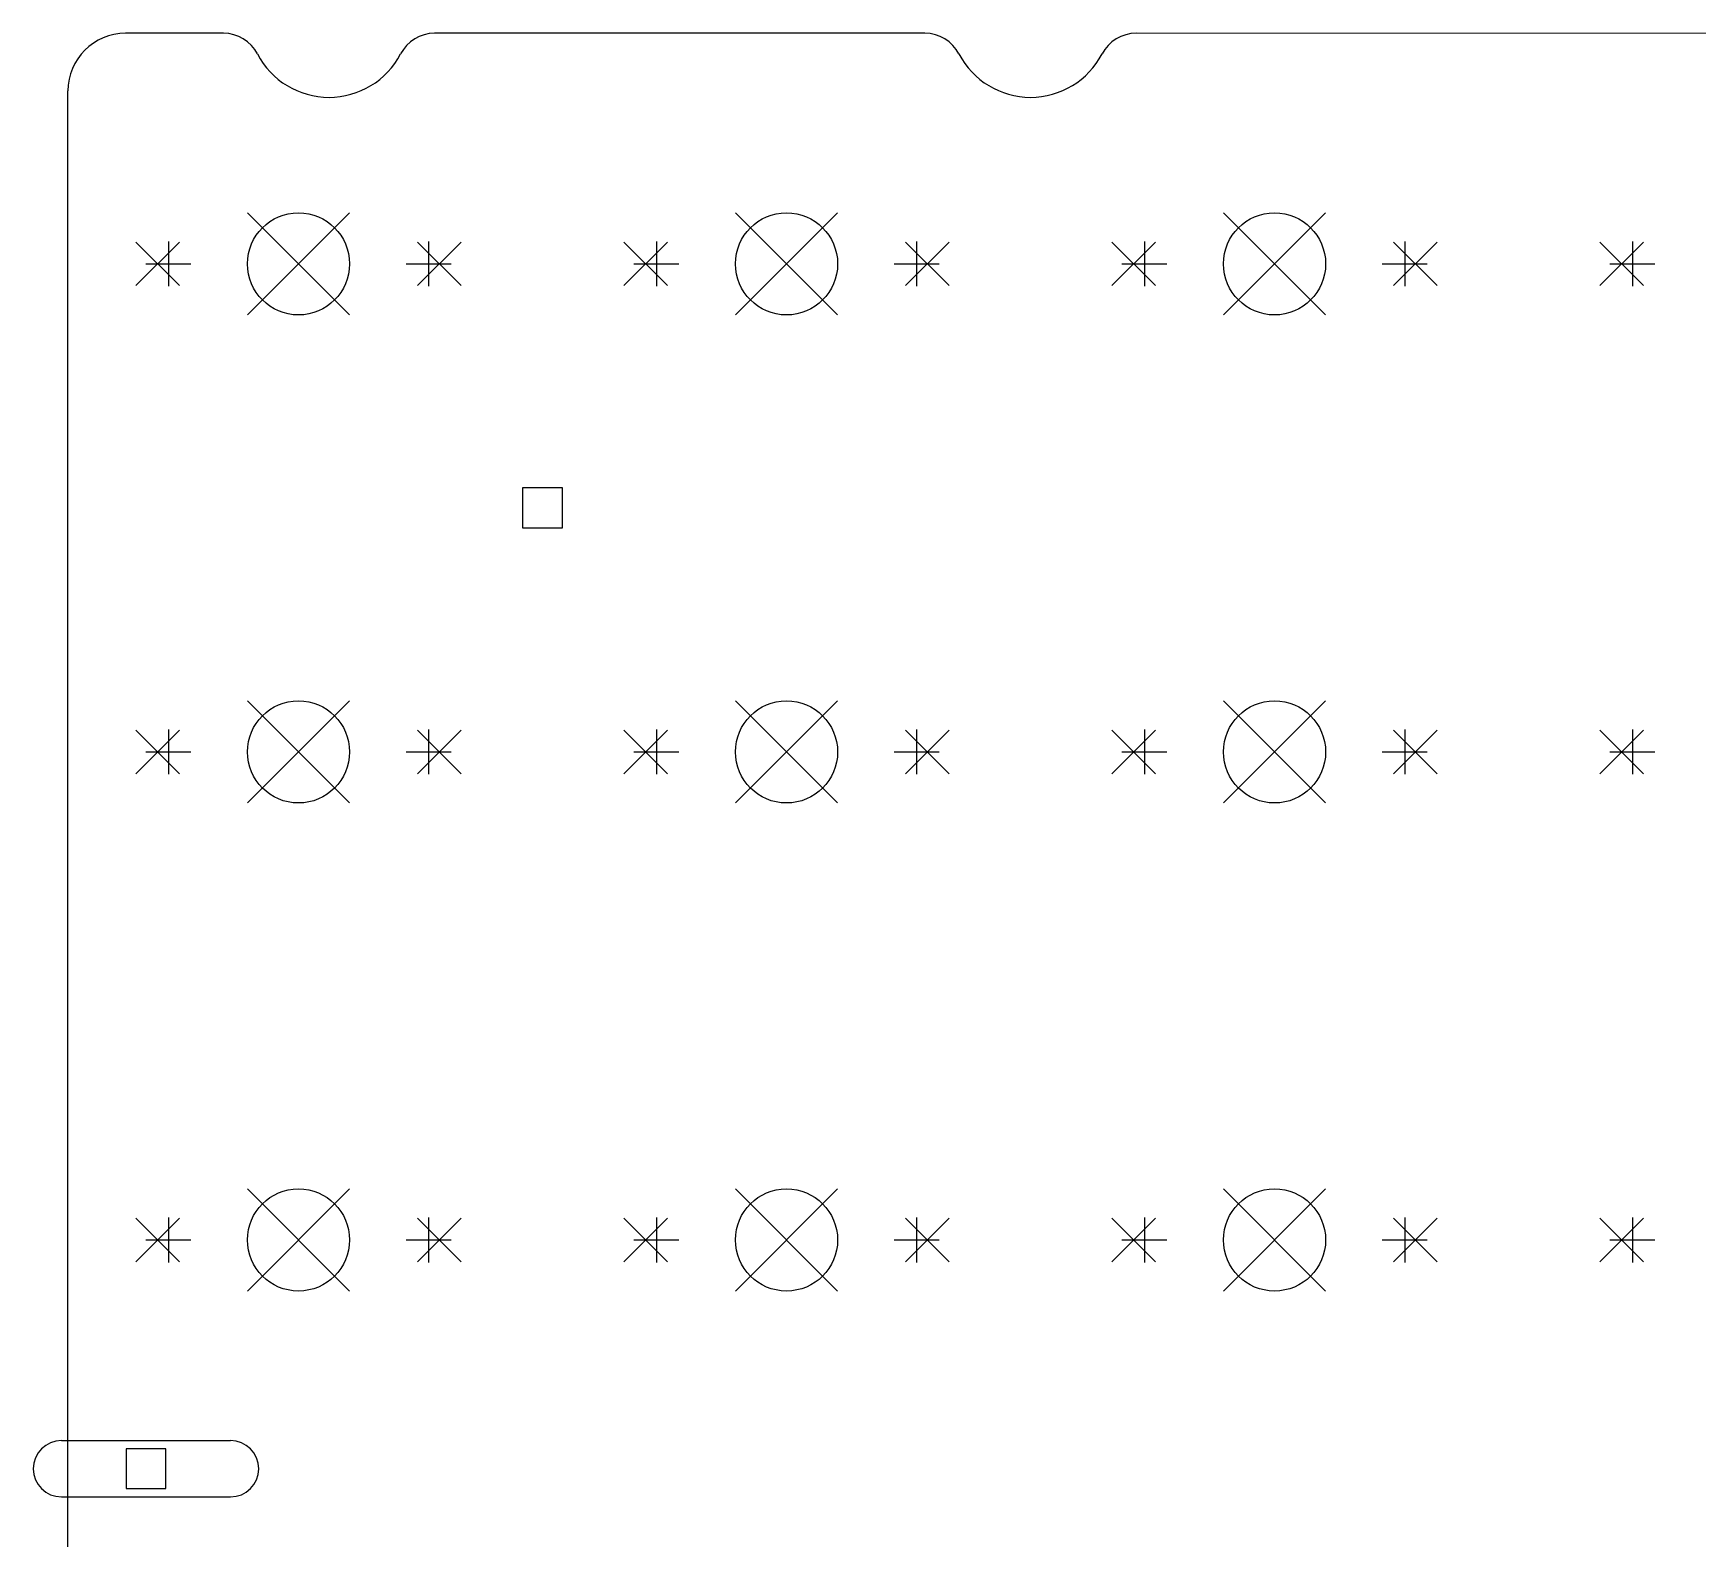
# Model space of a CAD drawing. Extents: x 8 to 296, y -173 to -55.
# Drawn here: x 8.7 to 73.7, y -114.1 to -55.3 of the extents above; entities that cross this region are included whole.
import ezdxf

# ---------------------------------------------------------------- set-up
doc = ezdxf.new("R2010")
doc.units = 0
doc.layers.add('BLACK', color=7, linetype='CONTINUOUS')

msp = doc.modelspace()

# ---------------------------------------------------------------- linework, layer by layer
at = {"layer": 'BLACK', "linetype": 'CONTINUOUS'}
for p, q in [((16.1175, -55.2937), (12.3, -55.2937)), ((43.5019, -55.2937), (24.3637, -55.2937)), ((104.8, -55.3), (51.7481, -55.2937)), ((10.05, -147.244), (10.05, -57.5437)), ((17.0561, -62.2998), (21.0439, -66.2876)), ((21.0439, -62.2998), (17.0561, -66.2876)), ((17.0561, -62.2998), (21.0439, -66.2876)), ((21.0439, -62.2998), (17.0561, -66.2876)), ((36.1061, -62.2999), (40.0939, -66.2877)), ((40.0939, -62.2999), (36.1061, -66.2877)), ((36.1061, -62.2999), (40.0939, -66.2877)), ((40.0939, -62.2999), (36.1061, -66.2877)), ((55.1561, -62.2999), (59.1439, -66.2877)), ((59.1439, -62.2999), (55.1561, -66.2877)), ((55.1561, -62.2999), (59.1439, -66.2877)), ((59.1439, -62.2999), (55.1561, -66.2877)), ((12.7, -63.4437), (14.4, -65.1437)), ((14.4, -63.4437), (12.7, -65.1437)), ((12.7, -63.4437), (14.4, -65.1437)), ((14.4, -63.4437), (12.7, -65.1437)), ((13.97, -63.4187), (13.97, -65.1688)), ((13.97, -63.4187), (13.97, -65.1688)), ((23.7, -63.4437), (25.4, -65.1437)), ((25.4, -63.4437), (23.7, -65.1437)), ((23.7, -63.4437), (25.4, -65.1437)), ((25.4, -63.4437), (23.7, -65.1437)), ((24.13, -63.4187), (24.13, -65.1688)), ((24.13, -63.4187), (24.13, -65.1688)), ((31.75, -63.4438), (33.45, -65.1438)), ((33.45, -63.4438), (31.75, -65.1438)), ((31.75, -63.4438), (33.45, -65.1438)), ((33.45, -63.4438), (31.75, -65.1438)), ((33.02, -63.4188), (33.02, -65.1688)), ((33.02, -63.4188), (33.02, -65.1688)), ((42.75, -63.4438), (44.45, -65.1438)), ((44.45, -63.4438), (42.75, -65.1438)), ((42.75, -63.4438), (44.45, -65.1438)), ((44.45, -63.4438), (42.75, -65.1438)), ((43.18, -63.4188), (43.18, -65.1688)), ((43.18, -63.4188), (43.18, -65.1688)), ((50.8, -63.4438), (52.5, -65.1438)), ((52.5, -63.4438), (50.8, -65.1438)), ((50.8, -63.4438), (52.5, -65.1438)), ((52.5, -63.4438), (50.8, -65.1438)), ((52.07, -63.4188), (52.07, -65.1688)), ((52.07, -63.4188), (52.07, -65.1688)), ((61.8, -63.4438), (63.5, -65.1438)), ((63.5, -63.4438), (61.8, -65.1438)), ((61.8, -63.4438), (63.5, -65.1438)), ((63.5, -63.4438), (61.8, -65.1438)), ((62.23, -63.4188), (62.23, -65.1688)), ((62.23, -63.4188), (62.23, -65.1688)), ((69.8501, -63.4438), (71.5501, -65.1438)), ((71.5501, -63.4438), (69.8501, -65.1438)), ((69.8501, -63.4438), (71.5501, -65.1438)), ((71.5501, -63.4438), (69.8501, -65.1438)), ((71.1201, -63.4188), (71.1201, -65.1688)), ((71.1201, -63.4188), (71.1201, -65.1688)), ((13.095, -64.2938), (14.845, -64.2938)), ((13.095, -64.2938), (14.845, -64.2938)), ((23.255, -64.2938), (25.005, -64.2938)), ((23.255, -64.2938), (25.005, -64.2938)), ((32.145, -64.2938), (33.895, -64.2938)), ((32.145, -64.2938), (33.895, -64.2938)), ((42.305, -64.2938), (44.055, -64.2938)), ((42.305, -64.2938), (44.055, -64.2938)), ((51.195, -64.2938), (52.945, -64.2938)), ((51.195, -64.2938), (52.945, -64.2938)), ((61.355, -64.2938), (63.105, -64.2938)), ((61.355, -64.2938), (63.105, -64.2938)), ((70.2451, -64.2938), (71.9951, -64.2938)), ((70.2451, -64.2938), (71.9951, -64.2938)), ((29.3528, -73.041), (27.7972, -73.041)), ((27.7972, -73.041), (27.7972, -74.5966)), ((29.3528, -74.5966), (29.3528, -73.041)), ((27.7972, -74.5966), (29.3528, -74.5966)), ((17.0561, -81.3499), (21.0439, -85.3377)), ((21.0439, -81.3499), (17.0561, -85.3377)), ((17.0561, -81.3499), (21.0439, -85.3377)), ((21.0439, -81.3499), (17.0561, -85.3377)), ((36.1061, -81.3499), (40.0939, -85.3377)), ((40.0939, -81.3499), (36.1061, -85.3377)), ((36.1061, -81.3499), (40.0939, -85.3377)), ((40.0939, -81.3499), (36.1061, -85.3377)), ((55.1561, -81.3499), (59.1439, -85.3377)), ((59.1439, -81.3499), (55.1561, -85.3377)), ((55.1561, -81.3499), (59.1439, -85.3377)), ((59.1439, -81.3499), (55.1561, -85.3377)), ((12.7, -82.4938), (14.4, -84.1938)), ((14.4, -82.4938), (12.7, -84.1938)), ((12.7, -82.4938), (14.4, -84.1938)), ((14.4, -82.4938), (12.7, -84.1938)), ((13.97, -82.4688), (13.97, -84.2188)), ((13.97, -82.4688), (13.97, -84.2188)), ((23.7, -82.4938), (25.4, -84.1938)), ((25.4, -82.4938), (23.7, -84.1938)), ((23.7, -82.4938), (25.4, -84.1938)), ((25.4, -82.4938), (23.7, -84.1938)), ((24.13, -82.4688), (24.13, -84.2188)), ((24.13, -82.4688), (24.13, -84.2188)), ((31.75, -82.4938), (33.45, -84.1938)), ((33.45, -82.4938), (31.75, -84.1938)), ((31.75, -82.4938), (33.45, -84.1938)), ((33.45, -82.4938), (31.75, -84.1938)), ((33.02, -82.4688), (33.02, -84.2188)), ((33.02, -82.4688), (33.02, -84.2188)), ((42.75, -82.4938), (44.45, -84.1938)), ((44.45, -82.4938), (42.75, -84.1938)), ((42.75, -82.4938), (44.45, -84.1938)), ((44.45, -82.4938), (42.75, -84.1938)), ((43.18, -82.4688), (43.18, -84.2188)), ((43.18, -82.4688), (43.18, -84.2188)), ((50.8, -82.4938), (52.5, -84.1938)), ((52.5, -82.4938), (50.8, -84.1938)), ((50.8, -82.4938), (52.5, -84.1938)), ((52.5, -82.4938), (50.8, -84.1938)), ((52.07, -82.4688), (52.07, -84.2188)), ((52.07, -82.4688), (52.07, -84.2188)), ((61.8, -82.4938), (63.5, -84.1938)), ((63.5, -82.4938), (61.8, -84.1938)), ((61.8, -82.4938), (63.5, -84.1938)), ((63.5, -82.4938), (61.8, -84.1938)), ((62.23, -82.4688), (62.23, -84.2188)), ((62.23, -82.4688), (62.23, -84.2188)), ((69.8501, -82.4938), (71.5501, -84.1938)), ((71.5501, -82.4938), (69.8501, -84.1938)), ((69.8501, -82.4938), (71.5501, -84.1938)), ((71.5501, -82.4938), (69.8501, -84.1938)), ((71.1201, -82.4688), (71.1201, -84.2188)), ((71.1201, -82.4688), (71.1201, -84.2188)), ((13.095, -83.3438), (14.845, -83.3438)), ((13.095, -83.3438), (14.845, -83.3438)), ((23.255, -83.3438), (25.005, -83.3438)), ((23.255, -83.3438), (25.005, -83.3438)), ((32.145, -83.3438), (33.895, -83.3438)), ((32.145, -83.3438), (33.895, -83.3438)), ((42.305, -83.3438), (44.055, -83.3438)), ((42.305, -83.3438), (44.055, -83.3438)), ((51.195, -83.3438), (52.945, -83.3438)), ((51.195, -83.3438), (52.945, -83.3438)), ((61.355, -83.3438), (63.105, -83.3438)), ((61.355, -83.3438), (63.105, -83.3438)), ((70.2451, -83.3438), (71.9951, -83.3438)), ((70.2451, -83.3438), (71.9951, -83.3438)), ((17.0561, -100.4), (21.0439, -104.388)), ((21.0439, -100.4), (17.0561, -104.388)), ((17.0561, -100.4), (21.0439, -104.388)), ((21.0439, -100.4), (17.0561, -104.388)), ((36.1061, -100.4), (40.0939, -104.388)), ((40.0939, -100.4), (36.1061, -104.388)), ((36.1061, -100.4), (40.0939, -104.388)), ((40.0939, -100.4), (36.1061, -104.388)), ((55.1561, -100.4), (59.1439, -104.388)), ((59.1439, -100.4), (55.1561, -104.388)), ((55.1561, -100.4), (59.1439, -104.388)), ((59.1439, -100.4), (55.1561, -104.388)), ((12.7, -101.544), (14.4, -103.244)), ((14.4, -101.544), (12.7, -103.244)), ((12.7, -101.544), (14.4, -103.244)), ((14.4, -101.544), (12.7, -103.244)), ((13.97, -101.519), (13.97, -103.269)), ((13.97, -101.519), (13.97, -103.269)), ((23.7, -101.544), (25.4, -103.244)), ((25.4, -101.544), (23.7, -103.244)), ((23.7, -101.544), (25.4, -103.244)), ((25.4, -101.544), (23.7, -103.244)), ((24.13, -101.519), (24.13, -103.269)), ((24.13, -101.519), (24.13, -103.269)), ((31.75, -101.544), (33.45, -103.244)), ((33.45, -101.544), (31.75, -103.244)), ((31.75, -101.544), (33.45, -103.244)), ((33.45, -101.544), (31.75, -103.244)), ((33.02, -101.519), (33.02, -103.269)), ((33.02, -101.519), (33.02, -103.269)), ((42.75, -101.544), (44.45, -103.244)), ((44.45, -101.544), (42.75, -103.244)), ((42.75, -101.544), (44.45, -103.244)), ((44.45, -101.544), (42.75, -103.244)), ((43.18, -101.519), (43.18, -103.269)), ((43.18, -101.519), (43.18, -103.269)), ((50.8, -101.544), (52.5, -103.244)), ((52.5, -101.544), (50.8, -103.244)), ((50.8, -101.544), (52.5, -103.244)), ((52.5, -101.544), (50.8, -103.244)), ((52.07, -101.519), (52.07, -103.269)), ((52.07, -101.519), (52.07, -103.269)), ((61.8, -101.544), (63.5, -103.244)), ((63.5, -101.544), (61.8, -103.244)), ((61.8, -101.544), (63.5, -103.244)), ((63.5, -101.544), (61.8, -103.244)), ((62.23, -101.519), (62.23, -103.269)), ((62.23, -101.519), (62.23, -103.269)), ((69.8501, -101.544), (71.5501, -103.244)), ((71.5501, -101.544), (69.8501, -103.244)), ((69.8501, -101.544), (71.5501, -103.244)), ((71.5501, -101.544), (69.8501, -103.244)), ((71.1201, -101.519), (71.1201, -103.269)), ((71.1201, -101.519), (71.1201, -103.269)), ((13.095, -102.394), (14.845, -102.394)), ((13.095, -102.394), (14.845, -102.394)), ((23.255, -102.394), (25.005, -102.394)), ((23.255, -102.394), (25.005, -102.394)), ((32.145, -102.394), (33.895, -102.394)), ((32.145, -102.394), (33.895, -102.394)), ((42.305, -102.394), (44.055, -102.394)), ((42.305, -102.394), (44.055, -102.394)), ((51.195, -102.394), (52.945, -102.394)), ((51.195, -102.394), (52.945, -102.394)), ((61.355, -102.394), (63.105, -102.394)), ((61.355, -102.394), (63.105, -102.394)), ((70.2451, -102.394), (71.9951, -102.394)), ((70.2451, -102.394), (71.9951, -102.394)), ((9.7969, -110.224), (16.3969, -110.224)), ((13.8747, -110.546), (12.3191, -110.546)), ((12.3191, -110.546), (12.3191, -112.101)), ((13.8747, -112.101), (13.8747, -110.546)), ((12.3191, -112.101), (13.8747, -112.101)), ((9.7969, -112.424), (16.3969, -112.424))]:
    msp.add_line(p, q, dxfattribs=at)
at = {"layer": 'BLACK'}
for centre in [(19.05, -64.2938), (19.05, -64.2938), (38.1, -64.2938), (38.1, -64.2938), (57.15, -64.2938), (57.15, -64.2938), (19.05, -83.3438), (19.05, -83.3438), (38.1, -83.3438), (38.1, -83.3438), (57.15, -83.3438), (57.15, -83.3438), (19.05, -102.394), (19.05, -102.394), (38.1, -102.394), (38.1, -102.394), (57.15, -102.394), (57.15, -102.394)]:
    msp.add_circle(centre, 1.9939, dxfattribs=at)
for centre, radius, start, end in [((12.3, -57.5437), 2.25, 90, 180), ((16.1175, -56.7938), 1.5001, 27.5413, 89.9995), ((24.3637, -56.7938), 1.5, 89.9991, 152.458), ((43.5019, -56.7938), 1.5001, 27.5417, 90.0003), ((51.7481, -56.7938), 1.5, 89.9998, 152.458), ((20.2406, -54.6437), 3.15, -152.46, -27.5399), ((47.625, -54.6437), 3.15, -152.46, -27.5399), ((9.7969, -111.324), 1.1, 90, 270), ((16.3969, -111.324), 1.1, 270, 450)]:
    msp.add_arc(centre, radius, start, end, dxfattribs=at)

doc.saveas('drawing.dxf')
